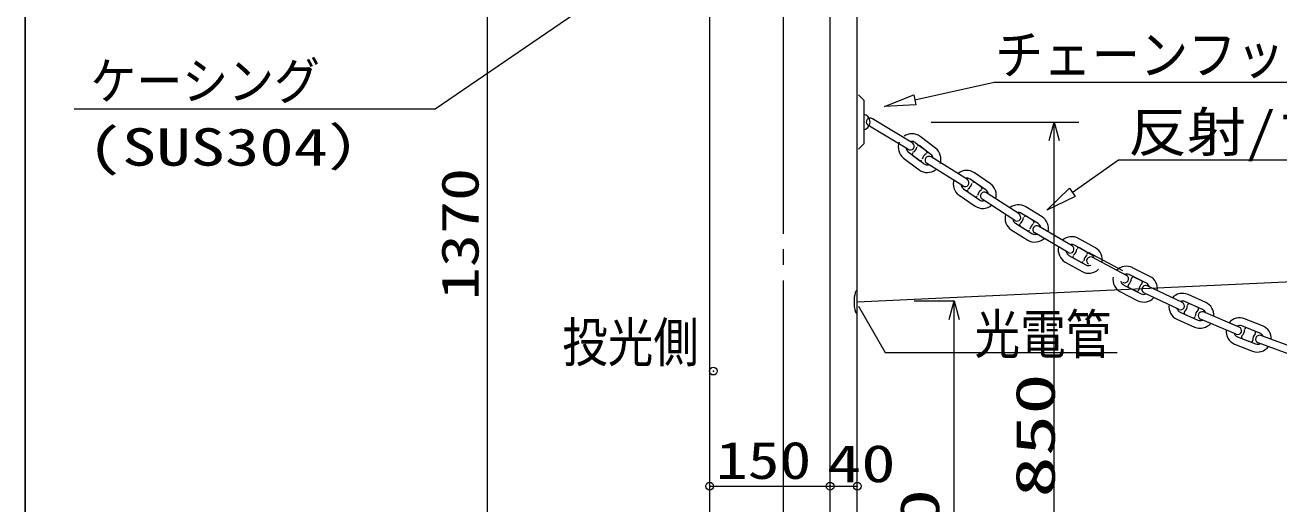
# Model space of a CAD drawing. Units: millimetres, scale not verified. Extents: x -4014 to 4014, y -2814 to 2814.
# Drawn here: x -4014 to -2400, y 1218 to 1834 of the extents above; entities that cross this region are included whole.
import ezdxf
from ezdxf.enums import TextEntityAlignment as Align

# ---------------------------------------------------------------- set-up
doc = ezdxf.new("R2010")
doc.units = ezdxf.units.MM
doc.header["$LTSCALE"] = 20
doc.header["$PDMODE"] = 32
doc.header["$PDSIZE"] = 10
doc.linetypes.add('LONG_CHAIN', pattern=[21, 18, -1, 1, -1])
for name, color, linetype, lineweight in [('0-0_LAYER262', 7, 'Continuous', 9), ('0-4_LAYER257', 7, 'Continuous', 9), ('0-9_LAYER260', 7, 'Continuous', 9), ('0-A_LAYER269', 7, 'Continuous', 9), ('0-C_LAYER271', 7, 'Continuous', 9)]:
    doc.layers.add(name, color=color, linetype=linetype, lineweight=lineweight)
doc.styles.add('ＭＳ ゴシック', font='')
doc.styles.get('ＭＳ ゴシック').set_extended_font_data('MS Gothic')

msp = doc.modelspace()

# ---------------------------------------------------------------- linework, layer by layer
at = {"layer": '0-0_LAYER262'}
for p, q in [((-4013.64, 2814.16), (-4013.64, -2768.31)), ((-4013.64, -2768.31), (-4013.64, 2814.16))]:
    msp.add_line(p, q, dxfattribs=at)
at = {"layer": '0-4_LAYER257'}
for p, q in [((-2868.45, 1737.87), (-2766.3, 1760.43)), ((-2766.3, 1760.43), (-1978.1, 1760.43)), ((-2941.03, 1744.23), (-2934.04, 1737.24)), ((-2871.2, 1682.18), (-2922.94, 1713.15)), ((-2877.4, 1674.32), (-2929.14, 1705.31)), ((-2847.51, 1709.21), (-2657.51, 1709.21)), ((-2695.59, 1685.27), (-2689.16, 1709.21)), ((-2689.16, 859.26), (-2689.16, 1709.21)), ((-2689.16, 1709.21), (-2682.73, 1685.27)), ((-2941.03, 1674.25), (-2934.04, 1681.24)), ((-2847.87, 1667.63), (-2867.83, 1682.66)), ((-2853.47, 1671.83), (-2862.24, 1678.46)), ((-2841.85, 1675.61), (-2861.82, 1690.67)), ((-2882.88, 1662.73), (-2862.92, 1647.67)), ((-2876.85, 1670.69), (-2856.9, 1655.65)), ((-2871.27, 1666.49), (-2862.49, 1659.85)), ((-2800.79, 1635.1), (-2847.44, 1664.23)), ((-2806.65, 1626.97), (-2853.28, 1656.13)), ((-2665.78, 1618.69), (-2606.32, 1660.45)), ((-2606.32, 1660.45), (-2022.66, 1660.45)), ((-2776.83, 1621.6), (-2797.46, 1635.73)), ((-2771.18, 1629.85), (-2791.8, 1643.98)), ((-2782.61, 1625.53), (-2791.69, 1631.77)), ((-2811.59, 1615.11), (-2790.97, 1600.98)), ((-2805.94, 1623.37), (-2785.32, 1609.23)), ((-2800.17, 1619.41), (-2791.1, 1613.19)), ((-2734.38, 1590.93), (-2776.25, 1618.21)), ((-2739.86, 1582.53), (-2781.71, 1609.86)), ((-2704.57, 1587.03), (-2725.79, 1600.23)), ((-2709.83, 1578.51), (-2731.08, 1591.71)), ((-2715.78, 1582.2), (-2725.13, 1588.02)), ((-2744.27, 1570.47), (-2723.02, 1557.29)), ((-2738.98, 1578.96), (-2717.74, 1565.78)), ((-2733.04, 1575.3), (-2723.71, 1569.48)), ((-2671.13, 1541.18), (-2714.18, 1566.56)), ((-2666.05, 1549.79), (-2709.1, 1575.21)), ((-2640.97, 1538.51), (-2662.78, 1550.75)), ((-2636.07, 1547.24), (-2657.88, 1559.45)), ((-2670.11, 1537.67), (-2648.29, 1525.46)), ((-2663.99, 1534.22), (-2654.4, 1528.85)), ((-2647.06, 1541.93), (-2656.66, 1547.3)), ((-2600.6, 1517.95), (-2644.75, 1541.39)), ((-2595.92, 1511.77), (-2640.08, 1535.24)), ((-1837.23, 1528.79), (-2942.75, 1477.6)), ((-2674.99, 1528.94), (-2653.17, 1516.69)), ((-2565.85, 1510.57), (-2588.2, 1521.8)), ((-2570.36, 1501.66), (-2592.69, 1512.88)), ((-2589.11, 1508.83), (-2589.59, 1507.9)), ((-2576.6, 1504.78), (-2586.45, 1509.73)), ((-2576.19, 1501.21), (-2575.71, 1502.11)), ((-2942.75, 1462.59), (-2942.75, 1492.6)), ((-2603.91, 1490.56), (-2581.57, 1479.34)), ((-2599.42, 1499.47), (-2577.08, 1488.25)), ((-2593.61, 1499.95), (-2594.06, 1499.02)), ((-2593.18, 1496.35), (-2583.35, 1491.37)), ((-2580.66, 1492.3), (-2580.19, 1493.2)), ((-2528.43, 1467.93), (-2573.6, 1489.36)), ((-2524.15, 1476.97), (-2569.31, 1498.42)), ((-2494.08, 1477.15), (-2516.88, 1487.35)), ((-2869.5, 1479.24), (-2817.77, 1479.24)), ((-2824.19, 1455.24), (-2817.77, 1479.24)), ((-2498.14, 1468.02), (-2520.98, 1478.23)), ((-2517.24, 1474.36), (-2517.65, 1473.43)), ((-2504.54, 1470.87), (-2514.58, 1475.35)), ((-2531.19, 1455.39), (-2508.37, 1445.16)), ((-2527.11, 1464.51), (-2504.28, 1454.34)), ((-2521.3, 1465.23), (-2521.73, 1464.3)), ((-2520.71, 1461.66), (-2510.66, 1457.16)), ((-2508.02, 1458.18), (-2507.61, 1459.11)), ((-2503.95, 1467.3), (-2503.54, 1468.23)), ((-2454.77, 1436.22), (-2500.85, 1455.6)), ((-2450.89, 1445.43), (-2496.98, 1464.81)), ((-2420.85, 1446.96), (-2444.11, 1456.11)), ((-2424.53, 1437.63), (-2447.79, 1446.81)), ((-2443.86, 1443.12), (-2444.23, 1442.19)), ((-2431.02, 1440.21), (-2441.27, 1444.26)), ((-2430.28, 1436.67), (-2429.91, 1437.63)), ((-2456.94, 1423.55), (-2433.69, 1414.37)), ((-2453.29, 1432.86), (-2430.02, 1423.67)), ((-2447.52, 1433.85), (-2447.89, 1432.92)), ((-2446.78, 1430.28), (-2436.53, 1426.29)), ((-2433.94, 1427.4), (-2433.56, 1428.36)), ((-2379.74, 1407.83), (-2426.65, 1425.15)), ((-2376.27, 1417.25), (-2423.2, 1434.51))]:
    msp.add_line(p, q, dxfattribs=at)
for points in [[(-2867.01, 1731.36), (-2907.5, 1729.23), (-2869.87, 1744.38)], [(-2661.95, 1613.19), (-2698.5, 1595.67), (-2669.61, 1624.12)]]:
    msp.add_lwpolyline(points, close=True, dxfattribs=at)
msp.add_lwpolyline([(-2817.77, 859.26), (-2817.77, 1479.24), (-2811.34, 1455.24)], dxfattribs=at)
for centre, radius, start, end in [((-2936.21, 1709.08), 10.2, 12.32019, 77.7175), ((-2936.54, 1709.56), 10.43, 283.8488, 9.35089), ((-2925.77, 1709.27), 5.2, 143.94807, 229.51087), ((-2926.01, 1708.98), 5.18, 53.65017, 139.76955), ((-2871.75, 1676.87), 17.99, 159.32113, 231.79713), ((-2872.36, 1676.04), 18.05, 54.2453, 123.62111), ((-2872.39, 1676.55), 7.64, 53.32261, 99.0886), ((-2874.59, 1678.22), 5.21, 324.04675, 49.3923), ((-2863.44, 1676.74), 2.1, 54.9168, 140.51984), ((-2872.28, 1676.74), 7.58, 183.61532, 232.87185), ((-2874.34, 1678.54), 5.22, 234.05662, 319.52926), ((-2869.98, 1668.09), 2.08, 144.96602, 231.35316), ((-2875.62, 1679.15), 10.08, 297.96109, 347.89524), ((-2849.03, 1659.14), 10.18, 118.29738, 167.85176), ((-2850.13, 1660.22), 5.16, 146.0749, 232.45028), ((-2850.31, 1659.91), 5.2, 56.46847, 142.12564), ((-2854.78, 1670.22), 2.08, 325.13771, 51.18147), ((-2852.59, 1661.53), 7.71, 6.91882, 52.27432), ((-2852.98, 1661.45), 18.01, 342.09535, 51.82668), ((-2852.4, 1662.33), 18.06, 234.34665, 306.40615), ((-2861.3, 1661.54), 2.06, 234.82014, 321.55847), ((-2852.38, 1661.73), 7.59, 233.373, 282.34545), ((-2801.67, 1628.94), 17.99, 56.72568, 126.33166), ((-2801, 1629.78), 18.09, 162.01675, 234.20296), ((-2801.7, 1629.46), 7.57, 55.88404, 102.00537), ((-2804.04, 1630.97), 5.24, 326.66445, 51.79215), ((-2805.28, 1632), 10.31, 301.09857, 350.02019), ((-2792.8, 1630.04), 2.04, 57.02408, 144.11193), ((-2801.61, 1629.6), 7.6, 186.04404, 235.25733), ((-2803.76, 1631.32), 5.22, 236.3694, 321.78349), ((-2798.94, 1621.05), 2.06, 147.31988, 233.40267), ((-2777.51, 1612.98), 10.3, 121.16774, 170.14386), ((-2778.74, 1614.1), 5.17, 148.91261, 234.92555), ((-2778.94, 1613.81), 5.16, 58.65267, 144.98662), ((-2783.85, 1623.88), 2.07, 327.41632, 53.30623), ((-2781.26, 1615.29), 7.71, 9.52473, 54.92912), ((-2781.65, 1615.22), 17.99, 344.5719, 54.41662), ((-2789.97, 1614.94), 2.09, 237.26839, 322.89283), ((-2781.09, 1616.02), 18, 236.70269, 309.04163), ((-2781.05, 1615.47), 7.57, 235.66891, 284.88125), ((-2734.99, 1584.8), 17.95, 59.19512, 129.00074), ((-2734.37, 1585.59), 18.07, 164.53883, 236.78155), ((-2734.88, 1585.44), 7.67, 188.91554, 237.63427), ((-2737.19, 1587.05), 5.25, 239.59147, 324.46974), ((-2735.04, 1585.25), 7.57, 58.43898, 104.50935), ((-2737.38, 1586.67), 5.2, 329.12187, 54.68171), ((-2738.39, 1587.44), 9.95, 302.87284, 353.52935), ((-2726.15, 1586.24), 2.06, 60.34861, 146.39739), ((-2716.95, 1580.47), 2.08, 330.6602, 55.67618), ((-2714.32, 1571.93), 17.96, 347.25573, 57.13817), ((-2731.92, 1576.99), 2.04, 149.33616, 236.5899), ((-2722.66, 1571.27), 2.06, 239.58956, 326.1488), ((-2710.28, 1569.99), 10.11, 123.30042, 173.10172), ((-2713.81, 1572.1), 7.44, 238.11686, 288.10037), ((-2711.37, 1570.95), 5.21, 151.56893, 237.19382), ((-2711.57, 1570.64), 5.19, 61.59206, 147.53689), ((-2713.93, 1572.06), 7.65, 11.8495, 57.62894), ((-2713.84, 1572.77), 18, 239.31596, 311.68364), ((-2666.4, 1543.66), 17.94, 61.63074, 131.48906), ((-2666.45, 1543.91), 7.76, 61.76928, 106.6105), ((-2668.84, 1545.4), 5.2, 331.59084, 57.49708), ((-2665.82, 1544.47), 18.04, 167.10818, 239.47882), ((-2666.41, 1544.22), 7.54, 191.2316, 240.58788), ((-2668.65, 1545.78), 5.23, 241.7529, 326.96946), ((-2662.89, 1536.01), 2.1, 153.24144, 238.47729), ((-2670.01, 1546.2), 10.08, 305.72321, 355.66743), ((-2657.62, 1545.47), 2.07, 62.20465, 148.70918), ((-2640.98, 1529.92), 10.17, 125.8697, 175.39961), ((-2642.15, 1530.89), 5.2, 154.40142, 239.97504), ((-2648.14, 1540.16), 2.07, 333.3997, 58.66497), ((-2642.33, 1530.54), 5.21, 64.34361, 149.98341), ((-2644.75, 1531.88), 7.64, 14.43881, 60.33474), ((-2645.15, 1531.74), 17.97, 349.78921, 59.63239), ((-2653.47, 1530.74), 2.12, 243.81846, 328.18654), ((-2644.72, 1532.64), 18.03, 242.06255, 314.174), ((-2644.6, 1531.94), 7.46, 240.43703, 290.33261), ((-2595.96, 1505.6), 17.98, 64.42323, 134.11266), ((-2595.49, 1506.46), 18, 169.63462, 242.10112), ((-2595.97, 1506.25), 7.6, 193.7641, 242.9709), ((-2598.33, 1507.65), 5.21, 244.18814, 329.49922), ((-2596.03, 1506.22), 7.45, 63.34875, 110.25834), ((-2598.54, 1507.27), 5.22, 334.28378, 59.94614), ((-2599.75, 1508.05), 10.12, 308.28414, 358.21371), ((-2587.31, 1507.88), 2.05, 65.1206, 151.74928), ((-2570, 1493.09), 10.15, 128.5241, 178.15934), ((-2577.64, 1502.95), 2.11, 336.06969, 60.53556), ((-2573.86, 1494.86), 7.66, 16.84369, 62.76744), ((-2574.24, 1494.68), 17.97, 352.38983, 62.18289), ((-2898.69, 1477.95), 48.05, 171.11087, 180.43165), ((-2918.46, 1481.07), 28.04, 164.45502, 171.16433), ((-2932.07, 1484.91), 13.9, 155.32638, 164.65709), ((-2939.65, 1488.44), 5.53, 140.77409, 155.73966), ((-2942.3, 1490.62), 2.1, 117.16376, 141.2997), ((-2942.74, 1491.44), 1.17, 90.36824, 116.29075), ((-2592.17, 1498.16), 2.08, 155.50416, 241.10109), ((-2582.52, 1493.35), 2.14, 247.24256, 330.55039), ((-2573.72, 1494.94), 7.49, 243.39076, 293.02944), ((-2571.19, 1493.98), 5.22, 156.859, 242.49377), ((-2571.33, 1493.56), 5.27, 67.41938, 152.09049), ((-2523.93, 1470.75), 18.01, 66.98279, 136.53025), ((-2894.26, 1477.58), 52.48, 179.99219, 188.49465), ((-2918.76, 1474.09), 27.74, 188.83407, 195.87049), ((-2573.82, 1495.48), 17.91, 244.37771, 317.06041), ((-2523.49, 1471.66), 17.99, 172.16729, 244.64919), ((-2523.94, 1471.44), 7.61, 196.35983, 245.41228), ((-2526.39, 1472.71), 5.19, 246.86545, 332.75752), ((-2524.05, 1471.11), 7.74, 66.59573, 111.60453), ((-2526.49, 1472.38), 5.14, 336.52229, 62.95488), ((-2527.89, 1473.09), 10.2, 311.25203, 0.65367), ((-2515.37, 1473.41), 2.1, 67.99045, 152.97496), ((-2505.43, 1469.03), 2.05, 337.31431, 64.33853), ((-2501.71, 1460.88), 17.96, 354.92788, 64.84746), ((-2933.15, 1469.92), 12.76, 195.5298, 206.41376), ((-2940.48, 1466.24), 4.55, 205.95766, 224.04371), ((-2942.65, 1464.11), 1.51, 223.18906, 266.12945), ((-2519.79, 1463.53), 2.08, 158.50853, 243.92741), ((-2509.9, 1459.12), 2.1, 248.8573, 333.57866), ((-2497.51, 1459.48), 10.05, 130.86282, 180.87243), ((-2501.22, 1461.17), 7.49, 245.86673, 295.63604), ((-2498.68, 1460.28), 5.17, 159.1949, 245.21882), ((-2498.82, 1459.98), 5.16, 68.99732, 155.50804), ((-2501.35, 1461.05), 7.67, 19.77528, 65.2824), ((-2450.38, 1439.23), 18.02, 69.65231, 139.09183), ((-2501.39, 1461.79), 18.03, 247.2241, 319.44211), ((-2449.95, 1440.17), 18.04, 174.79457, 247.21873), ((-2450.45, 1439.92), 7.6, 198.89019, 248.06361), ((-2452.93, 1441.1), 5.22, 249.44402, 334.84275), ((-2450.54, 1439.9), 7.44, 68.263, 115.14167), ((-2453.1, 1440.71), 5.22, 339.50051, 64.94146), ((-2454.31, 1441.32), 10.05, 313.42652, 3.64108), ((-2441.95, 1442.28), 2.09, 71.0459, 156.28466), ((-2423.59, 1429.2), 9.97, 133.13581, 183.64929), ((-2431.83, 1438.33), 2.05, 340.45282, 66.61188), ((-2427.37, 1430.54), 7.65, 22.38635, 68.17674), ((-2427.78, 1430.35), 17.99, 357.55083, 67.33857), ((-2445.87, 1432.22), 2.14, 161.18693, 244.88315), ((-2435.83, 1428.21), 2.06, 250.10471, 336.45769), ((-2427.47, 1431.33), 18.06, 249.84359, 321.986), ((-2427.31, 1430.86), 7.67, 249.27911, 297.69727), ((-2424.72, 1429.91), 5.16, 161.83519, 247.98484), ((-2424.81, 1429.56), 5.19, 71.92427, 157.83644)]:
    msp.add_arc(centre, radius, start, end, dxfattribs=at)
at = {"layer": '0-9_LAYER260', "linetype": 'LONG_CHAIN'}
msp.add_line((-3037.5, 305.43), (-3037.5, 2248.25), dxfattribs=at)
at = {"layer": '0-9_LAYER260'}
for p, q in [((-3132.5, 919.26), (-3132.5, 2224.26)), ((-2977.5, 919.26), (-2977.5, 2226.21)), ((-2942.5, 919.26), (-2942.5, 2224.26)), ((-3132.5, 1240.55), (-2942.5, 1240.55))]:
    msp.add_line(p, q, dxfattribs=at)
for points in [[(-3127.73, 1970.56), (-3485.69, 1725.85), (-3950.57, 1725.85)], [(-2941.18, 1472.24), (-2906.64, 1412.43), (-2608.21, 1412.43)]]:
    msp.add_lwpolyline(points, dxfattribs=at)
for p in [(-3127.73, 1388.69), (-3132.5, 1240.55), (-2977.5, 1240.55), (-2942.5, 1240.55)]:
    msp.add_point(p, dxfattribs=at)
at = {"layer": '0-A_LAYER269'}
msp.add_line((-3419.03, 2229.26), (-3419.03, 859.26), dxfattribs=at)
at = {"layer": '0-C_LAYER271'}
msp.add_line((-2934.04, 1737.24), (-2934.04, 1681.24), dxfattribs=at)

# ---------------------------------------------------------------- texts
at = {"layer": '0-4_LAYER257', "style": 'ＭＳ ゴシック'}
for s, height, width, p in [('チェーンフック(衝撃緩和）', 50.61, 0.9, (-2765.19, 1755.46)), ('反射/プレート付', 50.61, 1.1, (-2594, 1655.95)), ('投光側', 50.59, 0.85, (-3322.34, 1385.36))]:
    msp.add_text(s, height=height, dxfattribs=dict(at, width=width)).set_placement(p, align=Align.BOTTOM_LEFT)
at = {"layer": '0-4_LAYER257', "style": 'ＭＳ ゴシック', "width": 1.55}
for s, p in [('850', (-2673.09, 1225.8)), ('620', (-2821.92, 1077.38))]:
    msp.add_text(s, height=50.61, rotation=90, dxfattribs=at).set_placement(p, align=Align.BOTTOM_LEFT)
at = {"layer": '0-9_LAYER260', "style": 'ＭＳ ゴシック'}
for s, height, width, p in [('ケーシング', 48.11, 0.9, (-3929.49, 1723.61)), ('(SUS304）', 48.11, 1.35, (-3933.07, 1638.62)), ('150', 48.09, 1.25, (-3124.45, 1235.52)), ('40', 48.09, 1.35, (-2981.54, 1231.33))]:
    msp.add_text(s, height=height, dxfattribs=dict(at, width=width)).set_placement(p, align=Align.BOTTOM_LEFT)
at = {"layer": '0-9_LAYER260', "style": 'ＭＳ ゴシック', "width": 1.3}
msp.add_text('1370', height=48.11, rotation=90, dxfattribs=at).set_placement((-3415.49, 1480.02), align=Align.BOTTOM_LEFT)
at = {"layer": '0-C_LAYER271', "style": 'ＭＳ ゴシック', "width": 0.85}
msp.add_text('光電管', height=50.59, dxfattribs=at).set_placement((-2791.67, 1395.73), align=Align.BOTTOM_LEFT)

doc.saveas('drawing.dxf')
